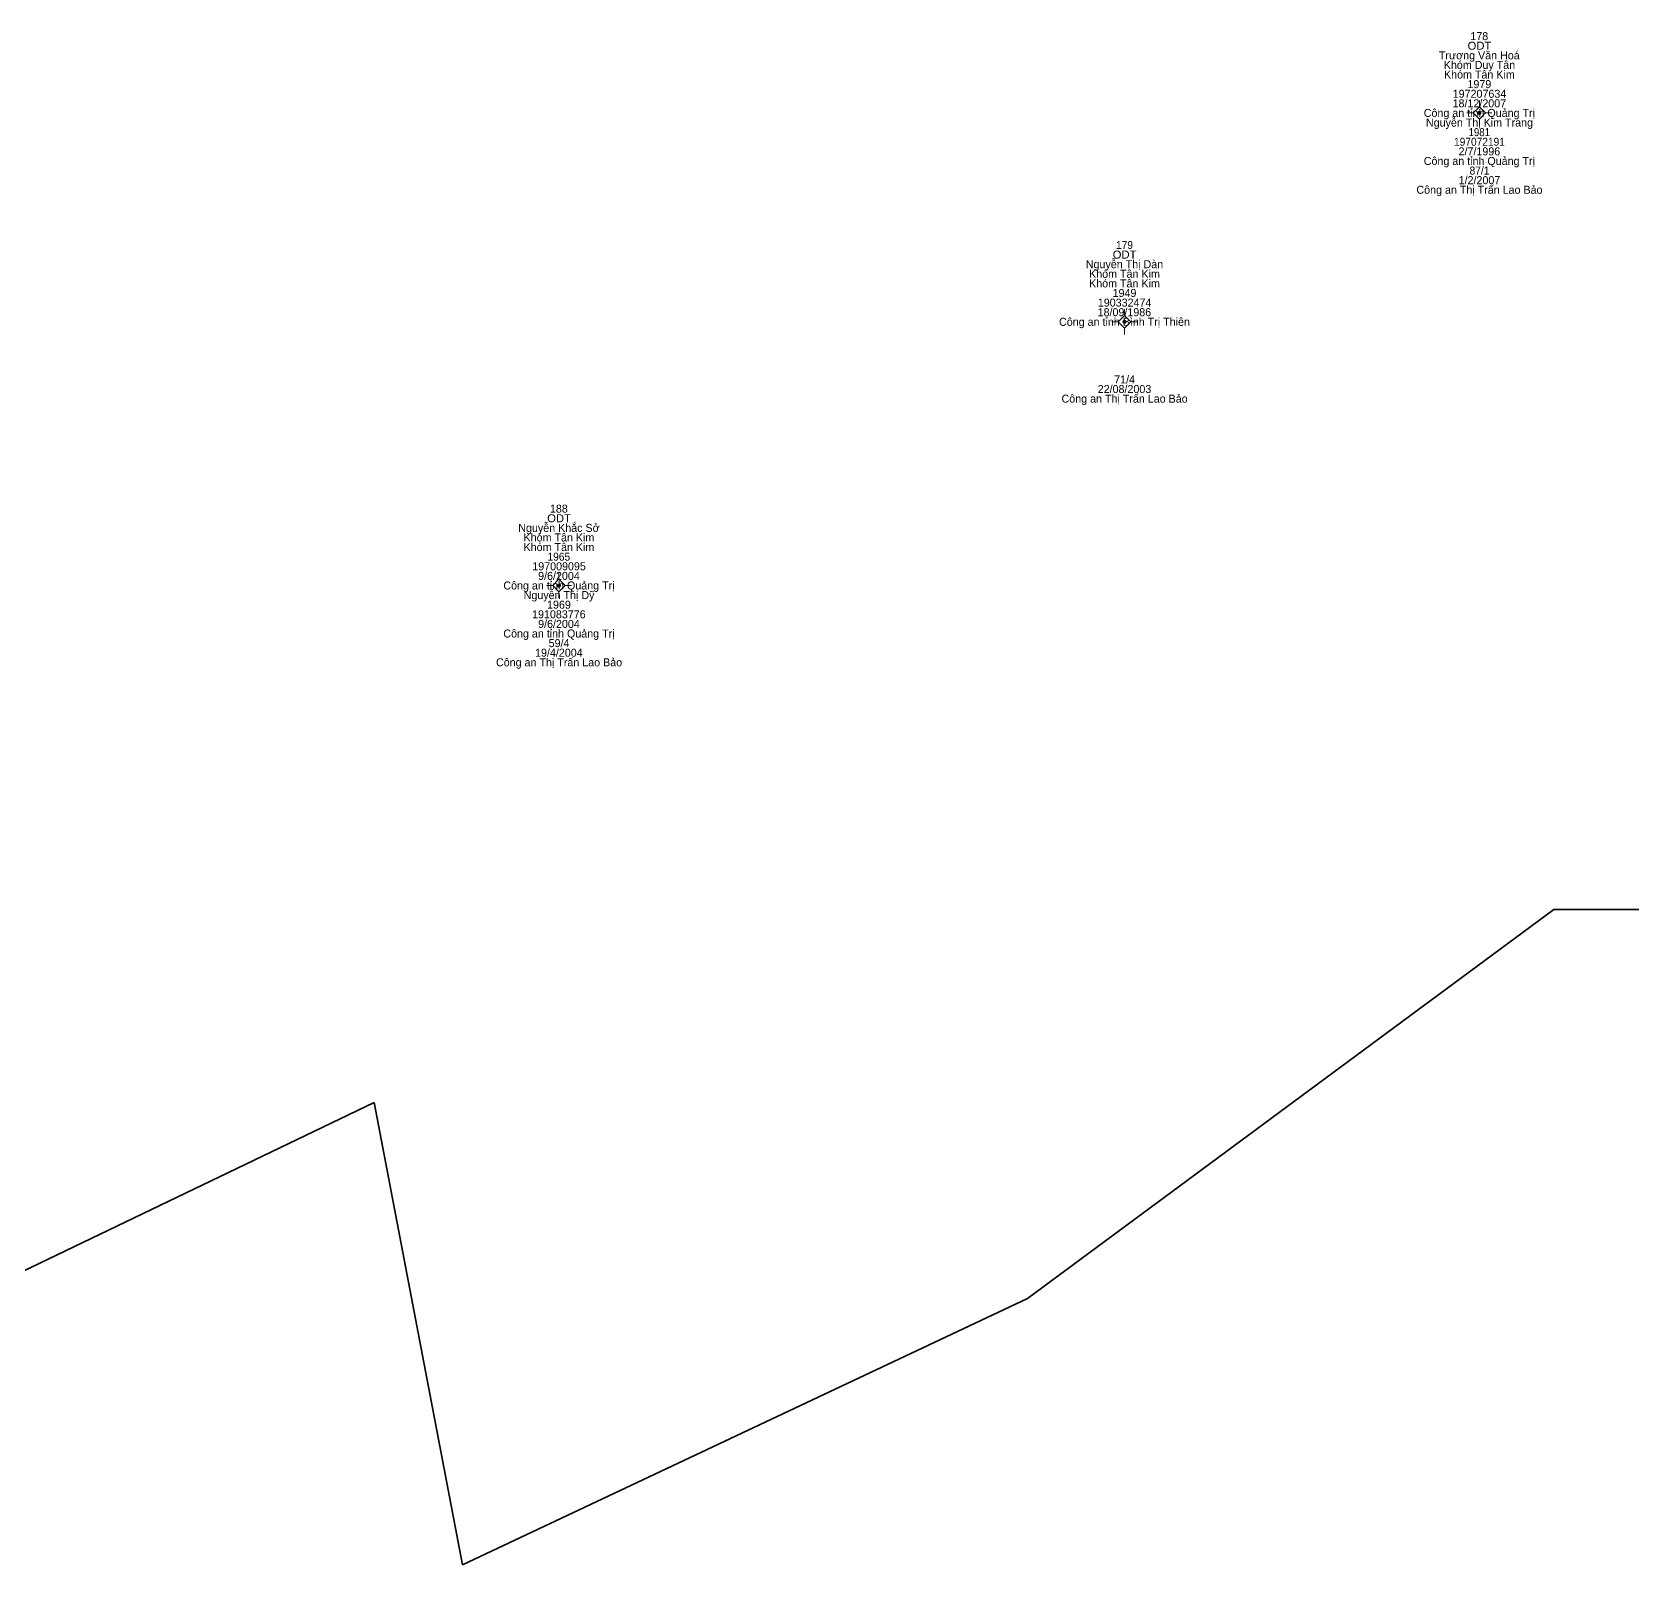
# Model space of a CAD drawing. Header units: metres. Extents: x 535754 to 536552, y 1836422 to 1837057.
# Drawn here: x 536342.6 to 536422.6, y 1836467.2 to 1836543.9 of the extents above; entities that cross this region are included whole.
import ezdxf
from ezdxf.enums import TextEntityAlignment as Align

# ---------------------------------------------------------------- set-up
doc = ezdxf.new("R2010")
doc.units = ezdxf.units.M
doc.header["$LTSCALE"] = 0.16
doc.linetypes.add('MEDIUM_DASHED', pattern=[4.5, 3, -1.5])
for name, color, linetype, lineweight in [('11', 7, 'MEDIUM_DASHED', 13), ('15', 7, 'Continuous', 13), ('54', 7, 'Continuous', 35)]:
    doc.layers.add(name, color=color, linetype=linetype, lineweight=lineweight)

msp = doc.modelspace()

# ---------------------------------------------------------------- hatches: boundary and pattern name
at = {"layer": '11'}
for points in [[(536415.0649, 1836539.81, 1), (536414.9149, 1836539.81, 1)], [(536397.3249, 1836529.37, 1), (536397.1749, 1836529.37, 1)], [(536369.0549, 1836516.19, 1), (536368.9049, 1836516.19, 1)]]:
    msp.add_hatch(color=256, dxfattribs=at).paths.add_polyline_path(points)

# ---------------------------------------------------------------- linework, layer by layer
for p, q in [((536414.99, 1836540.44), (536414.99, 1836540.12)), ((536414.68, 1836539.81), (536414.36, 1836539.81)), ((536415.62, 1836539.81), (536415.3, 1836539.81)), ((536414.99, 1836539.5), (536414.99, 1836539.18)), ((536397.25, 1836530), (536397.25, 1836529.68)), ((536396.94, 1836529.37), (536396.62, 1836529.37)), ((536397.88, 1836529.37), (536397.56, 1836529.37)), ((536397.25, 1836529.06), (536397.25, 1836528.74)), ((536368.98, 1836516.82), (536368.98, 1836516.5)), ((536368.67, 1836516.19), (536368.36, 1836516.19)), ((536368.98, 1836515.88), (536368.98, 1836515.56)), ((536369.6, 1836516.19), (536369.29, 1836516.19))]:
    msp.add_line(p, q, dxfattribs=at)
for points in [[(536414.99, 1836540.12), (536414.68, 1836539.81), (536414.99, 1836539.5), (536415.3, 1836539.81)], [(536397.25, 1836529.68), (536396.94, 1836529.37), (536397.25, 1836529.06), (536397.56, 1836529.37)], [(536368.98, 1836516.5), (536368.67, 1836516.19), (536368.98, 1836515.88), (536369.29, 1836516.19)]]:
    msp.add_lwpolyline(points, close=True, dxfattribs=at)
for centre in [(536414.9899, 1836539.81), (536397.2499, 1836529.37), (536368.9799, 1836516.19)]:
    msp.add_circle(centre, 0.075, dxfattribs=at)
at = {"layer": '54'}
for p, q in [((536392.4, 1836480.55), (536418.71, 1836500)), ((536418.71, 1836500), (536495.95, 1836500)), ((536340.77, 1836481.24), (536359.74, 1836490.34)), ((536359.74, 1836490.34), (536364.16, 1836467.23)), ((536392.4, 1836480.55), (536364.16, 1836467.23))]:
    msp.add_line(p, q, dxfattribs=at)

# ---------------------------------------------------------------- texts
at = {"layer": '15'}
for s, p in [('178', (536414.985, 1836543.45)), ('Trương Văn Hoá', (536414.985, 1836542.49)), ('Khóm Duy Tân', (536414.995, 1836542.01)), ('Khóm Tân Kim', (536414.99, 1836541.53)), ('1979', (536414.99, 1836541.05)), ('18/12/2007', (536414.99, 1836540.09)), ('197207634', (536414.995, 1836540.57)), ('Công an tỉnh Quảng Trị', (536414.99, 1836539.61)), ('Nguyễn Thị Kim Trang', (536414.995, 1836539.13)), ('2/7/1996', (536414.99, 1836537.69)), ('Công an tỉnh Quảng Trị', (536414.99, 1836537.21)), ('1/2/2007', (536414.995, 1836536.25)), ('Công an Thị Trấn Lao Bảo', (536414.995, 1836535.77)), ('Nguyễn Thị Dàn', (536397.25, 1836532.05)), ('Khóm Tân Kim', (536397.25, 1836531.57)), ('Khóm Tân Kim', (536397.25, 1836531.09)), ('1949', (536397.25, 1836530.61)), ('18/09/1986', (536397.245, 1836529.65)), ('190332474', (536397.255, 1836530.13)), ('Công an tỉnh Bình Trị Thiên', (536397.25, 1836529.17)), ('22/08/2003', (536397.25, 1836525.81)), ('71/4', (536397.255, 1836526.29)), ('Công an Thị Trấn Lao Bảo', (536397.255, 1836525.33)), ('188', (536368.975, 1836519.83)), ('Nguyễn Khắc Sở', (536368.98, 1836518.87)), ('Khóm Tân Kim', (536368.98, 1836518.39)), ('Khóm Tân Kim', (536368.98, 1836517.91)), ('197009095', (536368.985, 1836516.95)), ('Công an tỉnh Quảng Trị', (536368.98, 1836515.99)), ('9/6/2004', (536368.98, 1836516.47)), ('Nguyễn Thị Dỹ', (536368.985, 1836515.51)), ('191083776', (536368.975, 1836514.55)), ('1969', (536368.98, 1836515.03)), ('Công an tỉnh Quảng Trị', (536368.98, 1836513.59)), ('9/6/2004', (536368.98, 1836514.07)), ('59/4', (536368.985, 1836513.11)), ('Công an Thị Trấn Lao Bảo', (536368.985, 1836512.15)), ('19/4/2004', (536368.975, 1836512.63))]:
    msp.add_text(s, height=0.4, dxfattribs=at).set_placement(p, align=Align.CENTER)
for s, width, p in [('ODT', 1.05, (536414.995, 1836542.97)), ('1981', 0.9, (536414.985, 1836538.65)), ('197072191', 0.95, (536414.995, 1836538.17)), ('87/1', 0.95, (536414.995, 1836536.73)), ('179', 0.95, (536397.25, 1836533.01)), ('ODT', 1.05, (536397.255, 1836532.53)), ('ODT', 1.05, (536368.985, 1836519.35)), ('1965', 0.95, (536368.975, 1836517.43))]:
    msp.add_text(s, height=0.4, dxfattribs=dict(at, width=width)).set_placement(p, align=Align.CENTER)

doc.saveas('drawing.dxf')
